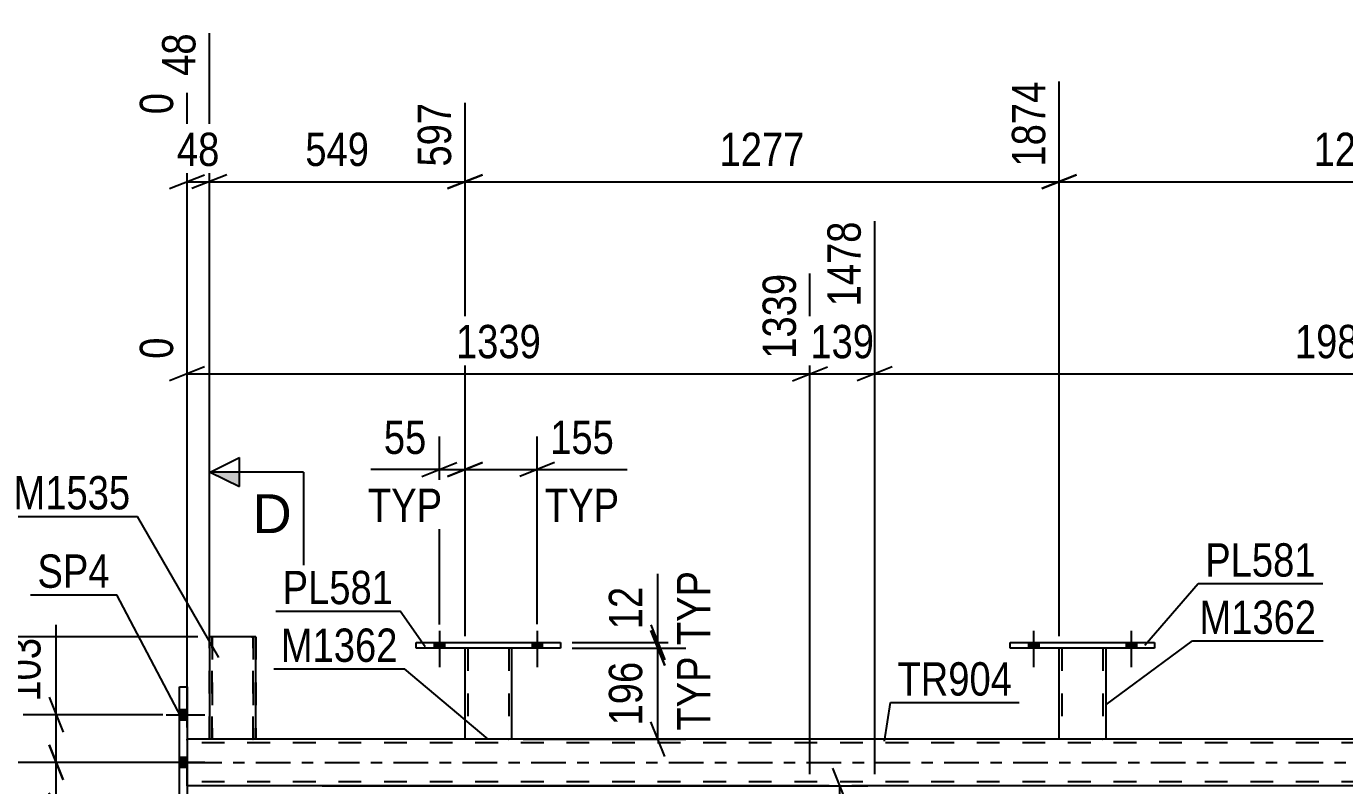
# Model space of a CAD drawing. Header units: millimetres. Extents: x 0 to 841, y 0 to 594.
# Drawn here: x 57.2 to 170.5, y 444.8 to 510.1 of the extents above; entities that cross this region are included whole.
import ezdxf

# ---------------------------------------------------------------- set-up
doc = ezdxf.new("R2010")
doc.units = ezdxf.units.MM
doc.linetypes.add('DXK_LINE_DOT2', pattern=[3.9198, 1.9599, -1.9599])
doc.linetypes.add('DXK_LINE_DOT3', pattern=[5.9187, 2.979, -0.9799, 0.9799, -0.9799])
doc.styles.add('Arial', font='ARIAL.TTF', dxfattribs={"height": 0.2})
doc.styles.add('Arial Narrow', font='ARIALN.TTF', dxfattribs={"height": 0.2})

# ---------------------------------------------------------------- blocks, each defined once
blk = doc.blocks.new('Bolt-283133210-1955 - 1918')
at = {"linetype": 'Continuous'}
for points in [[(92.28, 456.62), (93.16, 456.62), (93.16, 457.1), (92.28, 457.1)], [(100.68, 456.62), (101.56, 456.62), (101.56, 457.1), (100.68, 457.1)]]:
    blk.add_hatch(color=1, dxfattribs=at).paths.add_polyline_path(points)
at = {"color": 1, "linetype": 'Continuous'}
for p, q in [((92.72, 458.1), (92.72, 454.98)), ((101.12, 458.1), (101.12, 454.98)), ((92.28, 457.1), (92.28, 456.62)), ((93.16, 457.1), (93.16, 456.62)), ((100.68, 457.1), (100.68, 456.62)), ((101.56, 457.1), (101.56, 456.62))]:
    blk.add_line(p, q, dxfattribs=at)
blk = doc.blocks.new('Bolt-283133210-1956 - 1918')
at = {"linetype": 'Continuous'}
for points in [[(92.28, 456.62), (93.16, 456.62), (93.16, 457.1), (92.28, 457.1)], [(100.68, 456.62), (101.56, 456.62), (101.56, 457.1), (100.68, 457.1)]]:
    blk.add_hatch(color=1, dxfattribs=at).paths.add_polyline_path(points)
at = {"color": 1, "linetype": 'Continuous'}
for p, q in [((92.72, 458.1), (92.72, 454.98)), ((101.12, 458.1), (101.12, 454.98)), ((92.28, 457.1), (92.28, 456.62)), ((93.16, 457.1), (93.16, 456.62)), ((100.68, 457.1), (100.68, 456.62)), ((101.56, 457.1), (101.56, 456.62))]:
    blk.add_line(p, q, dxfattribs=at)
blk = doc.blocks.new('Bolt-283133210-1957 - 1918')
at = {"linetype": 'Continuous'}
for points in [[(143.36, 456.62), (144.24, 456.62), (144.24, 457.1), (143.36, 457.1)], [(151.76, 456.62), (152.64, 456.62), (152.64, 457.1), (151.76, 457.1)]]:
    blk.add_hatch(color=1, dxfattribs=at).paths.add_polyline_path(points)
at = {"color": 1, "linetype": 'Continuous'}
for p, q in [((143.8, 458.1), (143.8, 454.98)), ((152.2, 458.1), (152.2, 454.98)), ((143.36, 457.1), (143.36, 456.62)), ((144.24, 457.1), (144.24, 456.62)), ((151.76, 457.1), (151.76, 456.62)), ((152.64, 457.1), (152.64, 456.62))]:
    blk.add_line(p, q, dxfattribs=at)
blk = doc.blocks.new('Part-283133210-2022 - 1918')
at = {"color": 2, "linetype": 'Continuous'}
for p, q in [((72.94, 448.78), (71.02, 448.78)), ((94.92, 448.78), (76.94, 448.78)), ((146, 448.78), (98.92, 448.78)), ((197.08, 448.78), (150, 448.78)), ((124.57, 444.78), (71.02, 444.78)), ((209.7, 444.78), (130.14, 444.78))]:
    blk.add_line(p, q, dxfattribs=at)
at = {"color": 7, "linetype": 'DXK_LINE_DOT2'}
for p, q in [((71.02, 444.78), (71.02, 448.78)), ((732.77, 448.46), (71.02, 448.46)), ((76.94, 448.78), (72.94, 448.78)), ((98.92, 448.78), (94.92, 448.78)), ((150, 448.78), (146, 448.78)), ((732.77, 445.1), (71.02, 445.1)), ((130.14, 444.78), (124.57, 444.78))]:
    blk.add_line(p, q, dxfattribs=at)
at = {"color": 7, "linetype": 'DXK_LINE_DOT3'}
blk.add_line((71.02, 446.78), (732.77, 446.78), dxfattribs=at)
blk = doc.blocks.new('Bolt-283133210-1958 - 1918')
at = {"linetype": 'Continuous'}
for points in [[(143.36, 456.62), (144.24, 456.62), (144.24, 457.1), (143.36, 457.1)], [(151.76, 456.62), (152.64, 456.62), (152.64, 457.1), (151.76, 457.1)]]:
    blk.add_hatch(color=1, dxfattribs=at).paths.add_polyline_path(points)
at = {"color": 1, "linetype": 'Continuous'}
for p, q in [((143.8, 458.1), (143.8, 454.98)), ((152.2, 458.1), (152.2, 454.98)), ((143.36, 457.1), (143.36, 456.62)), ((144.24, 457.1), (144.24, 456.62)), ((151.76, 457.1), (151.76, 456.62)), ((152.64, 457.1), (152.64, 456.62))]:
    blk.add_line(p, q, dxfattribs=at)
blk = doc.blocks.new('Part-283133210-2117 - 1918')
at = {"color": 2, "linetype": 'Continuous'}
for p, q in [((141.8, 456.62), (141.8, 457.1)), ((141.8, 457.1), (154.2, 457.1)), ((154.2, 457.1), (154.2, 456.62)), ((154.2, 456.62), (141.8, 456.62))]:
    blk.add_line(p, q, dxfattribs=at)
blk = doc.blocks.new('Bolt-283133210-1989 - 1918')
at = {"linetype": 'Continuous'}
for points in [[(71.02, 450.44), (71.02, 451.32), (70.38, 451.32), (70.38, 450.44)], [(71.02, 450.44), (71.02, 451.32), (70.38, 451.32), (70.38, 450.44)], [(71.02, 450.44), (71.02, 451.32), (70.38, 451.32), (70.38, 450.44)], [(71.02, 446.36), (71.02, 447.24), (70.38, 447.24), (70.38, 446.36)], [(71.02, 446.36), (71.02, 447.24), (70.38, 447.24), (70.38, 446.36)], [(71.02, 442.24), (71.02, 443.12), (70.38, 443.12), (70.38, 442.24)], [(71.02, 442.24), (71.02, 443.12), (70.38, 443.12), (70.38, 442.24)], [(71.02, 442.24), (71.02, 443.12), (70.38, 443.12), (70.38, 442.24)]]:
    blk.add_hatch(color=1, dxfattribs=at).paths.add_polyline_path(points)
at = {"color": 1, "linetype": 'Continuous'}
for p, q in [((70.38, 451.32), (71.02, 451.32)), ((70.38, 451.32), (71.02, 451.32)), ((70.38, 451.32), (71.02, 451.32)), ((69.22, 450.88), (72.54, 450.88)), ((69.22, 450.88), (72.54, 450.88)), ((69.22, 450.88), (72.54, 450.88)), ((70.38, 450.44), (71.02, 450.44)), ((70.38, 450.44), (71.02, 450.44)), ((70.38, 450.44), (71.02, 450.44)), ((69.22, 446.8), (72.54, 446.8)), ((69.22, 446.8), (72.54, 446.8)), ((70.38, 447.24), (71.02, 447.24)), ((70.38, 447.24), (71.02, 447.24)), ((70.38, 446.36), (71.02, 446.36)), ((70.38, 446.36), (71.02, 446.36)), ((69.22, 442.68), (72.54, 442.68)), ((69.22, 442.68), (72.54, 442.68)), ((69.22, 442.68), (72.54, 442.68)), ((70.38, 443.12), (71.02, 443.12)), ((70.38, 443.12), (71.02, 443.12)), ((70.38, 443.12), (71.02, 443.12)), ((70.38, 442.24), (71.02, 442.24)), ((70.38, 442.24), (71.02, 442.24)), ((70.38, 442.24), (71.02, 442.24))]:
    blk.add_line(p, q, dxfattribs=at)
blk = doc.blocks.new('Part-283133210-2007 - 1918')
at = {"color": 2, "linetype": 'Continuous'}
for p, q in [((72.94, 457.58), (72.94, 457.58)), ((72.94, 457.58), (72.94, 448.78)), ((76.46, 457.58), (72.94, 457.58)), ((76.94, 457.58), (76.46, 457.58)), ((76.94, 457.58), (76.94, 457.58)), ((76.94, 448.78), (76.94, 457.58)), ((72.94, 448.78), (72.94, 448.78)), ((76.91, 448.78), (72.94, 448.78)), ((76.94, 448.78), (76.91, 448.78)), ((76.94, 448.78), (76.94, 448.78))]:
    blk.add_line(p, q, dxfattribs=at)
at = {"color": 7, "linetype": 'DXK_LINE_DOT2'}
for p, q in [((72.94, 448.78), (72.94, 457.58)), ((72.94, 457.58), (72.94, 457.58)), ((73.18, 457.58), (73.18, 457.58)), ((73.18, 448.78), (73.18, 457.58)), ((73.18, 457.58), (73.18, 448.78)), ((73.2, 457.58), (73.18, 457.58)), ((73.18, 457.58), (73.2, 457.58)), ((73.24, 457.58), (73.2, 457.58)), ((73.2, 457.58), (73.24, 457.58)), ((73.24, 457.58), (73.25, 457.58)), ((73.42, 457.58), (73.42, 457.58)), ((73.42, 457.58), (73.42, 457.58)), ((73.42, 457.58), (73.42, 457.58)), ((76.55, 457.58), (76.63, 457.58)), ((76.63, 457.58), (76.65, 457.58)), ((76.65, 457.58), (76.68, 457.58)), ((76.68, 457.58), (76.7, 457.58)), ((76.7, 457.58), (76.7, 457.58)), ((76.7, 448.78), (76.7, 457.58)), ((76.7, 457.58), (76.7, 448.78)), ((76.94, 457.58), (76.94, 448.78)), ((72.94, 448.78), (72.94, 448.78)), ((73.18, 448.78), (73.18, 448.78)), ((73.42, 448.78), (73.42, 448.78)), ((73.42, 448.78), (73.42, 448.78)), ((76.68, 448.78), (76.7, 448.78)), ((76.7, 448.78), (76.7, 448.78))]:
    blk.add_line(p, q, dxfattribs=at)
blk = doc.blocks.new('Part-283133210-2097 - 1918')
at = {"color": 2, "linetype": 'Continuous'}
for p, q in [((90.72, 456.62), (90.72, 457.1)), ((90.72, 457.1), (103.12, 457.1)), ((103.12, 457.1), (103.12, 456.62)), ((103.12, 456.62), (90.72, 456.62))]:
    blk.add_line(p, q, dxfattribs=at)
blk = doc.blocks.new('Part-283133210-2112 - 1918')
at = {"color": 7, "linetype": 'DXK_LINE_DOT2'}
for p, q in [((94.92, 456.63), (98.92, 456.63)), ((94.92, 456.62), (94.92, 456.63)), ((94.92, 456.63), (94.92, 456.62)), ((95.16, 456.63), (95.16, 448.78)), ((98.68, 456.63), (98.68, 448.78)), ((98.92, 456.63), (98.92, 456.62)), ((98.92, 456.62), (98.92, 456.63)), ((98.66, 448.78), (98.68, 448.78))]:
    blk.add_line(p, q, dxfattribs=at)
at = {"color": 2, "linetype": 'Continuous'}
for p, q in [((94.92, 448.78), (94.92, 456.62)), ((98.92, 456.62), (98.92, 448.78)), ((98.88, 448.78), (94.92, 448.78)), ((98.92, 448.78), (98.88, 448.78))]:
    blk.add_line(p, q, dxfattribs=at)
blk = doc.blocks.new('Part-283133210-2122 - 1918')
at = {"color": 7, "linetype": 'DXK_LINE_DOT2'}
for p, q in [((146, 456.63), (150, 456.63)), ((146, 456.62), (146, 456.63)), ((146, 456.63), (146, 456.62)), ((146.24, 456.63), (146.24, 448.78)), ((149.76, 456.63), (149.76, 448.78)), ((150, 456.63), (150, 456.62)), ((150, 456.62), (150, 456.63)), ((149.74, 448.78), (149.76, 448.78))]:
    blk.add_line(p, q, dxfattribs=at)
at = {"color": 2, "linetype": 'Continuous'}
for p, q in [((146, 448.78), (146, 456.62)), ((150, 456.62), (150, 448.78)), ((149.96, 448.78), (146, 448.78)), ((150, 448.78), (149.96, 448.78))]:
    blk.add_line(p, q, dxfattribs=at)
blk = doc.blocks.new('Part-283133210-2337 - 1918')
at = {"color": 2, "linetype": 'Continuous'}
for p, q in [((70.38, 453.28), (71.02, 453.28)), ((70.38, 440.28), (70.38, 453.28)), ((71.02, 453.28), (71.02, 440.28)), ((71.02, 440.28), (70.38, 440.28))]:
    blk.add_line(p, q, dxfattribs=at)
blk = doc.blocks.new('StraightDimension-283133210-3586 - 1918')
at = {"color": 7, "linetype": 'Continuous'}
for p, q in [((59.77, 450.88), (59.77, 458.62)), ((59.77, 450.88), (59.77, 458.62)), ((59.17, 452.38), (60.37, 449.38)), ((68.94, 450.88), (56.92, 450.88)), ((59.77, 446.78), (59.77, 450.88)), ((60.37, 445.28), (59.17, 448.28)), ((70.02, 446.78), (56.92, 446.78))]:
    blk.add_line(p, q, dxfattribs=at)
at = {"color": 0}
blk.add_wipeout([(59.02, 458.09), (54.82, 458.09), (54.82, 451.41), (59.02, 451.41)], dxfattribs=at)
at = {"color": 3, "style": 'Arial Narrow'}
blk.add_text('103', height=2.863, rotation=90.0002, dxfattribs=at).set_placement((58.42, 452.01))
blk = doc.blocks.new('StraightDimension-283133210-2996 - 1918')
at = {"color": 7, "linetype": 'Continuous'}
for p, q in [((111.5, 457.1), (111.5, 463.01)), ((111.5, 457.1), (111.5, 463.01)), ((110.9, 458.6), (112.1, 455.6)), ((112.1, 455.12), (110.9, 458.12)), ((104.12, 457.1), (113.9, 457.1)), ((111.5, 456.62), (111.5, 457.1)), ((104.12, 456.62), (113.9, 456.62))]:
    blk.add_line(p, q, dxfattribs=at)
at = {"color": 0, "linetype": 'Continuous'}
blk.add_wipeout([(116.6, 463.85), (112.4, 463.85), (112.4, 456.26), (116.6, 456.26)], dxfattribs=at)
at = {"color": 0}
blk.add_wipeout([(110.75, 462.49), (106.55, 462.49), (106.55, 457.63), (110.75, 457.63)], dxfattribs=at)
at = {"color": 3, "linetype": 'Continuous', "style": 'Arial Narrow'}
blk.add_text('TYP', height=2.863, rotation=90.0002, dxfattribs=at).set_placement((116, 456.86))
at = {"color": 3, "style": 'Arial Narrow'}
blk.add_text('12', height=2.863, rotation=90.0002, dxfattribs=at).set_placement((110.15, 458.23))
blk = doc.blocks.new('StraightDimension-283133210-3307 - 1918')
at = {"color": 7, "linetype": 'Continuous'}
for p, q in [((72.94, 457.11), (72.94, 509.48)), ((94.92, 457.63), (94.92, 503.5)), ((74.44, 497.32), (71.44, 496.12)), ((72.94, 496.72), (94.92, 496.72)), ((93.42, 496.12), (96.42, 497.32))]:
    blk.add_line(p, q, dxfattribs=at)
at = {"color": 0}
blk.add_wipeout([(87.27, 497.47), (87.27, 501.67), (80.59, 501.67), (80.59, 497.47)], dxfattribs=at)
at = {"color": 3, "style": 'Arial Narrow'}
blk.add_text('549', height=2.863, dxfattribs=at).set_placement((81.19, 498.07))
at = {"color": 0, "linetype": 'Continuous'}
blk.add_wipeout([(94.32, 504.1), (90.12, 504.1), (90.12, 497.42), (94.32, 497.42)], dxfattribs=at)
at = {"color": 3, "linetype": 'Continuous', "style": 'Arial Narrow'}
blk.add_text('597', height=2.863, rotation=90.0002, dxfattribs=at).set_placement((93.72, 498.02))
blk = doc.blocks.new('StraightDimension-283133210-3545 - 1918')
at = {"color": 7, "linetype": 'Continuous'}
for p, q in [((127.75, 443.28), (126.55, 446.28)), ((82.65, 444.78), (129.55, 444.78)), ((127.15, 323.56), (127.15, 444.78)), ((126.55, 325.06), (127.75, 322.06)), ((77.48, 323.56), (129.55, 323.56))]:
    blk.add_line(p, q, dxfattribs=at)
at = {"color": 0}
blk.add_wipeout([(126.4, 388.43), (122.2, 388.43), (122.2, 379.92), (126.4, 379.92)], dxfattribs=at)
at = {"color": 3, "style": 'Arial Narrow'}
blk.add_text('3030', height=2.863, rotation=90.0002, dxfattribs=at).set_placement((125.8, 380.52))
blk = doc.blocks.new('StraightDimension-283133210-3297 - 1918')
at = {"color": 7, "linetype": 'Continuous'}
for p, q in [((72.94, 457.11), (72.94, 509.48)), ((71.02, 449.78), (71.02, 504.35)), ((69.52, 496.12), (72.52, 497.32)), ((71.02, 496.72), (72.94, 496.72)), ((74.44, 497.32), (71.44, 496.12))]:
    blk.add_line(p, q, dxfattribs=at)
at = {"color": 0, "linetype": 'Continuous'}
blk.add_wipeout([(72.34, 510.08), (68.14, 510.08), (68.14, 505.22), (72.34, 505.22)], dxfattribs=at)
at = {"color": 3, "linetype": 'Continuous', "style": 'Arial Narrow'}
blk.add_text('48', height=2.863, rotation=90.0002, dxfattribs=at).set_placement((71.74, 505.82))
at = {"color": 0}
blk.add_wipeout([(74.41, 497.47), (74.41, 501.67), (69.55, 501.67), (69.55, 497.47)], dxfattribs=at)
at = {"color": 3, "style": 'Arial Narrow'}
blk.add_text('48', height=2.863, dxfattribs=at).set_placement((70.15, 498.07))
at = {"color": 0, "linetype": 'Continuous'}
blk.add_wipeout([(70.42, 504.95), (66.22, 504.95), (66.22, 501.92), (70.42, 501.92)], dxfattribs=at)
at = {"color": 3, "linetype": 'Continuous', "style": 'Arial Narrow'}
blk.add_text('0', height=2.86, rotation=90.0002, dxfattribs=at).set_placement((69.82, 502.52))
blk = doc.blocks.new('StraightDimension-283133210-3317 - 1918')
at = {"color": 7, "linetype": 'Continuous'}
for p, q in [((146, 457.63), (146, 505.33)), ((94.92, 457.63), (94.92, 503.5)), ((96.42, 497.32), (93.42, 496.12)), ((94.92, 496.72), (146, 496.72)), ((144.5, 496.12), (147.5, 497.32))]:
    blk.add_line(p, q, dxfattribs=at)
at = {"color": 0}
blk.add_wipeout([(124.72, 497.47), (124.72, 501.67), (116.2, 501.67), (116.2, 497.47)], dxfattribs=at)
at = {"color": 3, "style": 'Arial Narrow'}
blk.add_text('1277', height=2.863, dxfattribs=at).set_placement((116.8, 498.07))
at = {"color": 0, "linetype": 'Continuous'}
blk.add_wipeout([(145.4, 505.93), (141.2, 505.93), (141.2, 497.42), (145.4, 497.42)], dxfattribs=at)
at = {"color": 3, "linetype": 'Continuous', "style": 'Arial Narrow'}
blk.add_text('1874', height=2.863, rotation=90.0002, dxfattribs=at).set_placement((144.8, 498.02))
blk = doc.blocks.new('StraightDimension-283133210-2970 - 1918')
at = {"color": 7, "linetype": 'Continuous'}
for p, q in [((94.92, 457.63), (94.92, 474.81)), ((101.12, 458.67), (101.12, 474.81)), ((93.42, 471.36), (96.42, 472.56)), ((94.92, 471.96), (101.12, 471.96)), ((102.62, 472.56), (99.62, 471.36)), ((101.12, 471.96), (108.85, 471.96)), ((101.12, 471.96), (108.85, 471.96))]:
    blk.add_line(p, q, dxfattribs=at)
at = {"color": 0}
blk.add_wipeout([(108.33, 472.71), (108.33, 476.91), (101.64, 476.91), (101.64, 472.71)], dxfattribs=at)
at = {"color": 0, "linetype": 'Continuous'}
blk.add_wipeout([(108.78, 466.86), (108.78, 471.06), (101.19, 471.06), (101.19, 466.86)], dxfattribs=at)
at = {"color": 3, "style": 'Arial Narrow'}
blk.add_text('155', height=2.863, dxfattribs=at).set_placement((102.24, 473.31))
at = {"color": 3, "linetype": 'Continuous', "style": 'Arial Narrow'}
blk.add_text('TYP', height=2.863, dxfattribs=at).set_placement((101.79, 467.46))
blk = doc.blocks.new('StraightDimension-283133210-2978 - 1918')
at = {"color": 7, "linetype": 'Continuous'}
for p, q in [((92.72, 458.65), (92.72, 474.81)), ((94.92, 457.63), (94.92, 474.81)), ((92.72, 471.96), (86.81, 471.96)), ((92.72, 471.96), (86.81, 471.96)), ((91.22, 471.36), (94.22, 472.56)), ((92.72, 471.96), (94.92, 471.96)), ((96.42, 472.56), (93.42, 471.36))]:
    blk.add_line(p, q, dxfattribs=at)
at = {"color": 0}
blk.add_wipeout([(92.19, 472.71), (92.19, 476.91), (87.34, 476.91), (87.34, 472.71)], dxfattribs=at)
at = {"color": 0, "linetype": 'Continuous'}
blk.add_wipeout([(93.56, 466.86), (93.56, 471.06), (85.97, 471.06), (85.97, 466.86)], dxfattribs=at)
at = {"color": 3, "style": 'Arial Narrow'}
blk.add_text('55', height=2.863, dxfattribs=at).set_placement((87.94, 473.31))
at = {"color": 3, "linetype": 'Continuous', "style": 'Arial Narrow'}
blk.add_text('TYP', height=2.863, dxfattribs=at).set_placement((86.57, 467.46))
blk = doc.blocks.new('StraightDimension-283133210-2986 - 1918')
at = {"color": 7, "linetype": 'Continuous'}
for p, q in [((110.9, 458.12), (112.1, 455.12)), ((104.12, 456.62), (113.9, 456.62)), ((111.5, 448.78), (111.5, 456.62)), ((112.1, 447.28), (110.9, 450.28)), ((99.92, 448.78), (113.9, 448.78))]:
    blk.add_line(p, q, dxfattribs=at)
at = {"color": 0}
blk.add_wipeout([(110.75, 456.05), (106.55, 456.05), (106.55, 449.36), (110.75, 449.36)], dxfattribs=at)
at = {"color": 0, "linetype": 'Continuous'}
blk.add_wipeout([(116.6, 456.5), (112.4, 456.5), (112.4, 448.91), (116.6, 448.91)], dxfattribs=at)
at = {"color": 3, "linetype": 'Continuous', "style": 'Arial Narrow'}
blk.add_text('TYP', height=2.863, rotation=90.0002, dxfattribs=at).set_placement((116, 449.51))
at = {"color": 3, "style": 'Arial Narrow'}
blk.add_text('196', height=2.863, rotation=90.0002, dxfattribs=at).set_placement((110.15, 449.96))
blk = doc.blocks.new('StraightDimension-283133210-3005 - 1918')
at = {"color": 7, "linetype": 'Continuous'}
for p, q in [((124.57, 445.78), (124.57, 488.81)), ((71.02, 449.78), (71.02, 483.32)), ((72.52, 480.79), (69.52, 479.59)), ((123.07, 479.59), (126.07, 480.79)), ((71.02, 480.19), (124.57, 480.19))]:
    blk.add_line(p, q, dxfattribs=at)
at = {"color": 0}
blk.add_wipeout([(102.05, 480.94), (102.05, 485.14), (93.54, 485.14), (93.54, 480.94)], dxfattribs=at)
at = {"color": 3, "style": 'Arial Narrow'}
blk.add_text('1339', height=2.863, dxfattribs=at).set_placement((94.14, 481.54))
at = {"color": 0, "linetype": 'Continuous'}
for points in [[(123.97, 489.41), (119.77, 489.41), (119.77, 480.89), (123.97, 480.89)], [(70.42, 483.92), (66.22, 483.92), (66.22, 480.89), (70.42, 480.89)]]:
    blk.add_wipeout(points, dxfattribs=at)
at = {"color": 3, "linetype": 'Continuous', "style": 'Arial Narrow'}
for s, height, p in [('1339', 2.863, (123.37, 481.49)), ('0', 2.86, (69.82, 481.49))]:
    blk.add_text(s, height=height, rotation=90.0002, dxfattribs=at).set_placement(p)
blk = doc.blocks.new('StraightDimension-283133210-3017 - 1918')
at = {"color": 7, "linetype": 'Continuous'}
for p, q in [((130.14, 445.78), (130.14, 493.31)), ((124.57, 445.78), (124.57, 488.81)), ((123.07, 479.59), (126.07, 480.79)), ((131.64, 480.79), (128.64, 479.59)), ((124.57, 480.19), (130.14, 480.19))]:
    blk.add_line(p, q, dxfattribs=at)
at = {"color": 0}
blk.add_wipeout([(130.7, 480.94), (130.7, 485.14), (124.01, 485.14), (124.01, 480.94)], dxfattribs=at)
at = {"color": 3, "style": 'Arial Narrow'}
blk.add_text('139', height=2.863, dxfattribs=at).set_placement((124.61, 481.54))
at = {"color": 0, "linetype": 'Continuous'}
blk.add_wipeout([(129.54, 493.91), (125.34, 493.91), (125.34, 485.39), (129.54, 485.39)], dxfattribs=at)
at = {"color": 3, "linetype": 'Continuous', "style": 'Arial Narrow'}
blk.add_text('1478', height=2.863, rotation=90.0002, dxfattribs=at).set_placement((128.94, 485.99))
blk = doc.blocks.new('StraightDimension-283133210-3037 - 1918')
at = {"color": 7, "linetype": 'Continuous'}
for p, q in [((130.14, 445.78), (130.14, 493.31)), ((209.7, 445.78), (209.7, 488.81)), ((131.64, 480.79), (128.64, 479.59)), ((208.2, 479.59), (211.2, 480.79)), ((130.14, 480.19), (209.7, 480.19))]:
    blk.add_line(p, q, dxfattribs=at)
at = {"color": 0}
blk.add_wipeout([(174.18, 480.94), (174.18, 485.14), (165.67, 485.14), (165.67, 480.94)], dxfattribs=at)
at = {"color": 3, "style": 'Arial Narrow'}
blk.add_text('1989', height=2.863, dxfattribs=at).set_placement((166.27, 481.54))
at = {"color": 0, "linetype": 'Continuous'}
blk.add_wipeout([(209.1, 489.41), (204.9, 489.41), (204.9, 480.89), (209.1, 480.89)], dxfattribs=at)
at = {"color": 3, "linetype": 'Continuous', "style": 'Arial Narrow'}
blk.add_text('3467', height=2.863, rotation=90.0002, dxfattribs=at).set_placement((208.5, 481.49))
blk = doc.blocks.new('StraightDimension-283133210-3327 - 1918')
at = {"color": 7, "linetype": 'Continuous'}
for p, q in [((146, 457.63), (146, 505.33)), ((197.08, 457.63), (197.08, 505.33)), ((147.5, 497.32), (144.5, 496.12)), ((146, 496.72), (197.08, 496.72)), ((195.58, 496.12), (198.58, 497.32))]:
    blk.add_line(p, q, dxfattribs=at)
at = {"color": 0}
blk.add_wipeout([(175.8, 497.47), (175.8, 501.67), (167.28, 501.67), (167.28, 497.47)], dxfattribs=at)
at = {"color": 3, "style": 'Arial Narrow'}
blk.add_text('1277', height=2.863, dxfattribs=at).set_placement((167.88, 498.07))
at = {"color": 0, "linetype": 'Continuous'}
blk.add_wipeout([(196.48, 505.93), (192.28, 505.93), (192.28, 497.42), (196.48, 497.42)], dxfattribs=at)
at = {"color": 3, "linetype": 'Continuous', "style": 'Arial Narrow'}
blk.add_text('3151', height=2.863, rotation=90.0002, dxfattribs=at).set_placement((195.88, 498.02))
blk = doc.blocks.new('StraightDimension-283133210-3595 - 1918')
at = {"color": 7, "linetype": 'Continuous'}
for p, q in [((59.17, 448.28), (60.37, 445.28)), ((70.02, 446.78), (56.92, 446.78)), ((59.77, 442.68), (59.77, 446.78)), ((60.37, 441.18), (59.17, 444.18)), ((68.77, 442.68), (56.92, 442.68)), ((59.77, 442.68), (59.77, 434.95)), ((59.77, 442.68), (59.77, 434.95))]:
    blk.add_line(p, q, dxfattribs=at)
at = {"color": 0}
blk.add_wipeout([(59.02, 442.16), (54.82, 442.16), (54.82, 435.48), (59.02, 435.48)], dxfattribs=at)
at = {"color": 3, "style": 'Arial Narrow'}
blk.add_text('103', height=2.863, rotation=90.0002, dxfattribs=at).set_placement((58.42, 436.08))
blk = doc.blocks.new('StraightDimension-283133210-3605 - 1918')
at = {"color": 7, "linetype": 'Continuous'}
for p, q in [((40.55, 445.28), (39.35, 448.28)), ((70.02, 446.78), (37.1, 446.78)), ((39.95, 320.92), (39.95, 446.78)), ((39.35, 322.42), (40.55, 319.42)), ((51.6, 320.92), (37.1, 320.92))]:
    blk.add_line(p, q, dxfattribs=at)
at = {"color": 0}
blk.add_wipeout([(39.2, 388.11), (35, 388.11), (35, 379.6), (39.2, 379.6)], dxfattribs=at)
at = {"color": 3, "style": 'Arial Narrow'}
blk.add_text('3146', height=2.863, rotation=90.0002, dxfattribs=at).set_placement((38.6, 380.2))
blk = doc.blocks.new('StraightDimension-283133210-3613 - 1918')
at = {"color": 7, "linetype": 'Continuous'}
blk.add_line((71.94, 457.58), (29.96, 457.58), dxfattribs=at)
blk = doc.blocks.new('Mark-283133210-2018 - 1918')
at = {"color": 30, "linetype": 'Continuous'}
for p, q in [((130.99, 448.61), (131.5, 451.93)), ((131.5, 451.93), (142.56, 451.93))]:
    blk.add_line(p, q, dxfattribs=at)
at = {"color": 0}
blk.add_wipeout([(141.96, 452.53), (141.96, 455.53), (132.1, 455.53), (132.1, 452.53)], dxfattribs=at)
blk.add_wipeout([(141.96, 452.53), (141.96, 455.53), (132.1, 455.53), (132.1, 452.53)], dxfattribs=at)
at = {"color": 3, "style": 'Arial Narrow'}
blk.add_text('TR904', height=2.863, dxfattribs=at).set_placement((132.1, 452.53))
blk = doc.blocks.new('Mark-283133210-2093 - 1918')
at = {"color": 30, "linetype": 'Continuous'}
for p in [(78.64, 459.79), (91.5, 456.71)]:
    blk.add_line(p, (89.35, 459.79), dxfattribs=at)
at = {"color": 0}
blk.add_wipeout([(88.75, 460.39), (88.75, 463.39), (79.24, 463.39), (79.24, 460.39)], dxfattribs=at)
blk.add_wipeout([(88.75, 460.39), (88.75, 463.39), (79.24, 463.39), (79.24, 460.39)], dxfattribs=at)
at = {"color": 3, "style": 'Arial Narrow'}
blk.add_text('PL581', height=2.863, dxfattribs=at).set_placement((79.24, 460.39))
blk = doc.blocks.new('Mark-283133210-2003 - 1918')
at = {"color": 30, "linetype": 'Continuous'}
for p in [(55.5, 467.94), (73.75, 455.81)]:
    blk.add_line(p, (66.75, 467.94), dxfattribs=at)
at = {"color": 0}
blk.add_wipeout([(66.15, 468.54), (66.15, 471.54), (56.1, 471.54), (56.1, 468.54)], dxfattribs=at)
blk.add_wipeout([(66.15, 468.54), (66.15, 471.54), (56.1, 471.54), (56.1, 468.54)], dxfattribs=at)
at = {"color": 3, "style": 'Arial Narrow'}
blk.add_text('M1535', height=2.863, dxfattribs=at).set_placement((56.1, 468.54))
blk = doc.blocks.new('Mark-283133210-2108 - 1918')
at = {"color": 30, "linetype": 'Continuous'}
for p in [(78.48, 454.83), (96.91, 448.78)]:
    blk.add_line(p, (89.73, 454.83), dxfattribs=at)
at = {"color": 0}
blk.add_wipeout([(89.13, 455.43), (89.13, 458.43), (79.08, 458.43), (79.08, 455.43)], dxfattribs=at)
blk.add_wipeout([(89.13, 455.43), (89.13, 458.43), (79.08, 458.43), (79.08, 455.43)], dxfattribs=at)
at = {"color": 3, "style": 'Arial Narrow'}
blk.add_text('M1362', height=2.863, dxfattribs=at).set_placement((79.08, 455.43))
blk = doc.blocks.new('Mark-283133210-2113 - 1918')
at = {"color": 30, "linetype": 'Continuous'}
for p, q in [((153.36, 456.86), (157.96, 462.16)), ((157.96, 462.16), (168.66, 462.16))]:
    blk.add_line(p, q, dxfattribs=at)
at = {"color": 0}
blk.add_wipeout([(168.06, 462.76), (168.06, 465.76), (158.56, 465.76), (158.56, 462.76)], dxfattribs=at)
blk.add_wipeout([(168.06, 462.76), (168.06, 465.76), (158.56, 465.76), (158.56, 462.76)], dxfattribs=at)
at = {"color": 3, "style": 'Arial Narrow'}
blk.add_text('PL581', height=2.863, dxfattribs=at).set_placement((158.56, 462.76))
blk = doc.blocks.new('Mark-283133210-2118 - 1918')
at = {"color": 30, "linetype": 'Continuous'}
for p, q in [((150, 451.74), (157.46, 457.23)), ((157.46, 457.23), (168.71, 457.23))]:
    blk.add_line(p, q, dxfattribs=at)
at = {"color": 0}
blk.add_wipeout([(168.11, 457.83), (168.11, 460.83), (158.06, 460.83), (158.06, 457.83)], dxfattribs=at)
blk.add_wipeout([(168.11, 457.83), (168.11, 460.83), (158.06, 460.83), (158.06, 457.83)], dxfattribs=at)
at = {"color": 3, "style": 'Arial Narrow'}
blk.add_text('M1362', height=2.863, dxfattribs=at).set_placement((158.06, 457.83))
blk = doc.blocks.new('Mark-283133210-2333 - 1918')
at = {"color": 30, "linetype": 'Continuous'}
for p in [(57.56, 461.2), (70.52, 450.67)]:
    blk.add_line(p, (64.97, 461.2), dxfattribs=at)
at = {"color": 0}
blk.add_wipeout([(64.37, 461.8), (64.37, 464.8), (58.16, 464.8), (58.16, 461.8)], dxfattribs=at)
blk.add_wipeout([(64.37, 461.8), (64.37, 464.8), (58.16, 464.8), (58.16, 461.8)], dxfattribs=at)
at = {"color": 3, "style": 'Arial Narrow'}
blk.add_text('SP4', height=2.863, dxfattribs=at).set_placement((58.16, 461.8))
blk = doc.blocks.new('SectionMark-283133210-3630 - 1918')
at = {"linetype": 'Continuous'}
for points in [[(75.52, 471.75), (75.52, 470.5), (73.02, 471.75)], [(75.52, 433.69), (75.52, 432.44), (73.02, 432.44)]]:
    blk.add_hatch(color=6, dxfattribs=at).paths.add_polyline_path(points)
at = {"color": 6, "linetype": 'Continuous'}
for p, q in [((73.02, 471.75), (75.52, 473)), ((75.52, 470.5), (75.52, 473)), ((81.02, 471.75), (73.02, 471.75)), ((73.02, 471.75), (75.52, 470.5)), ((81.02, 471.75), (81.02, 463.75)), ((81.02, 432.44), (81.02, 440.44)), ((73.02, 432.44), (75.52, 433.69)), ((75.52, 433.69), (75.52, 431.19)), ((81.02, 432.44), (73.02, 432.44)), ((75.52, 431.19), (73.02, 432.44))]:
    blk.add_line(p, q, dxfattribs=at)
at = {"color": 0, "linetype": 'Continuous'}
for points in [[(80.02, 466.5), (80.02, 470), (76.65, 470), (76.65, 466.5)], [(80.02, 434.19), (80.02, 437.69), (76.65, 437.69), (76.65, 434.19)]]:
    blk.add_wipeout(points, dxfattribs=at)
at = {"color": 3, "linetype": 'Continuous', "style": 'Arial'}
for p in [(76.65, 466.5), (76.65, 434.19)]:
    blk.add_text('D', height=3.34, dxfattribs=at).set_placement(p)

msp = doc.modelspace()

# ---------------------------------------------------------------- block references
for name in ['StraightDimension-283133210-2996 - 1918', 'Bolt-283133210-1955 - 1918', 'Bolt-283133210-1956 - 1918', 'Bolt-283133210-1957 - 1918', 'Bolt-283133210-1958 - 1918', 'Part-283133210-2007 - 1918', 'Part-283133210-2097 - 1918', 'Part-283133210-2117 - 1918', 'Part-283133210-2112 - 1918', 'Part-283133210-2122 - 1918', 'Part-283133210-2337 - 1918', 'Bolt-283133210-1989 - 1918', 'Part-283133210-2022 - 1918']:
    msp.add_blockref(name, (0, 0))

# ---------------------------------------------------------------- next in the draw order: block references
for name in ['StraightDimension-283133210-3307 - 1918', 'StraightDimension-283133210-3586 - 1918', 'StraightDimension-283133210-3545 - 1918']:
    msp.add_blockref(name, (0, 0))

# ---------------------------------------------------------------- next in the draw order: block references
for name in ['StraightDimension-283133210-3297 - 1918', 'StraightDimension-283133210-3317 - 1918']:
    msp.add_blockref(name, (0, 0))

# ---------------------------------------------------------------- next in the draw order: block references
msp.add_blockref('StraightDimension-283133210-2970 - 1918', (0, 0))

# ---------------------------------------------------------------- next in the draw order: block references
for name in ['StraightDimension-283133210-2978 - 1918', 'StraightDimension-283133210-2986 - 1918']:
    msp.add_blockref(name, (0, 0))

# ---------------------------------------------------------------- next in the draw order: block references
msp.add_blockref('StraightDimension-283133210-3005 - 1918', (0, 0))

# ---------------------------------------------------------------- next in the draw order: block references
for name in ['StraightDimension-283133210-3017 - 1918', 'StraightDimension-283133210-3595 - 1918']:
    msp.add_blockref(name, (0, 0))

# ---------------------------------------------------------------- next in the draw order: block references
for name in ['StraightDimension-283133210-3037 - 1918', 'StraightDimension-283133210-3605 - 1918']:
    msp.add_blockref(name, (0, 0))

# ---------------------------------------------------------------- next in the draw order: block references
msp.add_blockref('StraightDimension-283133210-3327 - 1918', (0, 0))

# ---------------------------------------------------------------- next in the draw order: block references
msp.add_blockref('StraightDimension-283133210-3613 - 1918', (0, 0))

# ---------------------------------------------------------------- next in the draw order: block references
for name in ['Mark-283133210-2003 - 1918', 'Mark-283133210-2113 - 1918', 'Mark-283133210-2093 - 1918', 'Mark-283133210-2018 - 1918']:
    msp.add_blockref(name, (0, 0))

# ---------------------------------------------------------------- next in the draw order: block references
for name in ['Mark-283133210-2333 - 1918', 'Mark-283133210-2118 - 1918', 'Mark-283133210-2108 - 1918']:
    msp.add_blockref(name, (0, 0))

# ---------------------------------------------------------------- next in the draw order: block references
msp.add_blockref('SectionMark-283133210-3630 - 1918', (0, 0))

doc.saveas('drawing.dxf')
